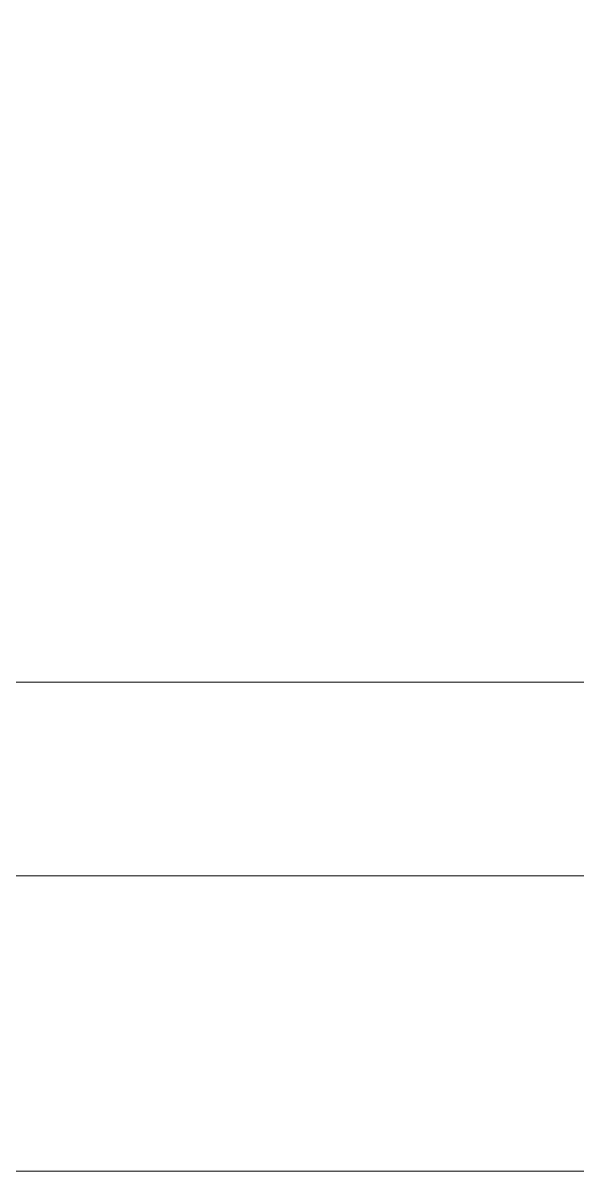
# Model space of a CAD drawing. Header units: millimetres. Extents: x 1333 to 106363, y -60675 to -5704.
# Drawn here: x 10759.4 to 10836.7, y -60521.2 to -60361.3 of the extents above; entities that cross this region are included whole.
import ezdxf

# ---------------------------------------------------------------- set-up
doc = ezdxf.new("R2010")
doc.units = ezdxf.units.MM
doc.header["$LTSCALE"] = 0.5
doc.layers.add('图框', color=7, linetype='Continuous', lineweight=18)
doc.layers.add('标注线', color=3, linetype='Continuous', lineweight=18)
doc.layers.add('打印', color=7, linetype='Continuous', lineweight=15, plot=False)
doc.layers.add('打印-禁用', color=7, linetype='Continuous', lineweight=15, plot=False)

# ---------------------------------------------------------------- blocks, each defined once
blk = doc.blocks.new('GZDEH零件A3图框V01版')
at = {"layer": '图框', "linetype": 'Continuous'}
blk.add_line((2882.49, -1832.961), (3272.49, -1832.961), dxfattribs=at)
at = {"layer": '打印-禁用', "linetype": 'Continuous'}
blk.add_line((2857.49, -1846.461), (3277.49, -1846.461), dxfattribs=at)
blk = doc.blocks.new('DEH A3')
at = {"layer": '图框'}
blk.add_blockref('GZDEH零件A3图框V01版', (-2857.49, 1846.461), dxfattribs=at)

msp = doc.modelspace()

# ---------------------------------------------------------------- linework, layer by layer
at = {"layer": '打印'}
msp.add_lwpolyline([(10368.742, -59886.077), (11208.742, -59886.077), (11208.742, -60480.077), (10368.742, -60480.077)], close=True, dxfattribs=at)
at = {"layer": '标注线', "linetype": 'ByBlock'}
msp.add_lwpolyline([(10356.735, -59850.964), (11245.973, -59850.964), (11245.973, -60521.184), (10356.735, -60521.184)], close=True, dxfattribs=at)

# ---------------------------------------------------------------- block references
at = {"layer": '图框', "xscale": 2, "yscale": 2, "zscale": 2}
msp.add_blockref('DEH A3', (10368.742, -60480.077), dxfattribs=at)

doc.saveas('drawing.dxf')
